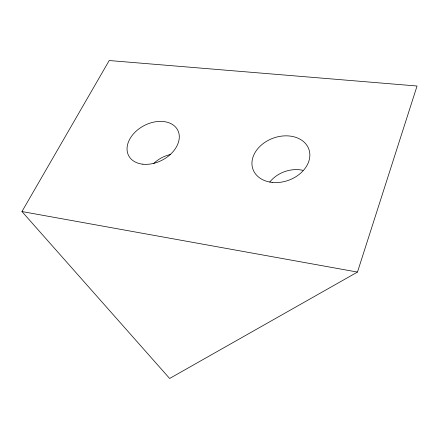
<?xml version="1.0" encoding="UTF-8"?>
<svg xmlns="http://www.w3.org/2000/svg" width="439" height="439" viewBox="0 0 439 439"><rect width="100%" height="100%" fill="white"/><g stroke="black" fill="none" stroke-linecap="round" stroke-linejoin="round"><path stroke-width="0.66" d="M357.472 272.076L417.05 86.011L109.212 60.533L21.95 211.543L169.63 378.467L357.472 272.076L21.95 211.543M269.793 182.037A27.937 21.84 -19.4 0 1 302.932 170.327M153.639 163.571A26.131 19.135 -27.7 0 1 170.354 154.528M142.856 164.202A27.662 19.492 -27.5 0 0 179.123 134.449A27.662 19.492 -27.5 0 0 137.517 129.96A27.662 19.492 -27.5 0 0 142.856 164.202M272.153 182.394A29.698 22.422 -19.8 0 0 309.182 150.198A29.698 22.422 -19.8 0 0 261.375 145.04A29.698 22.422 -19.8 0 0 272.153 182.394"/></g></svg>
